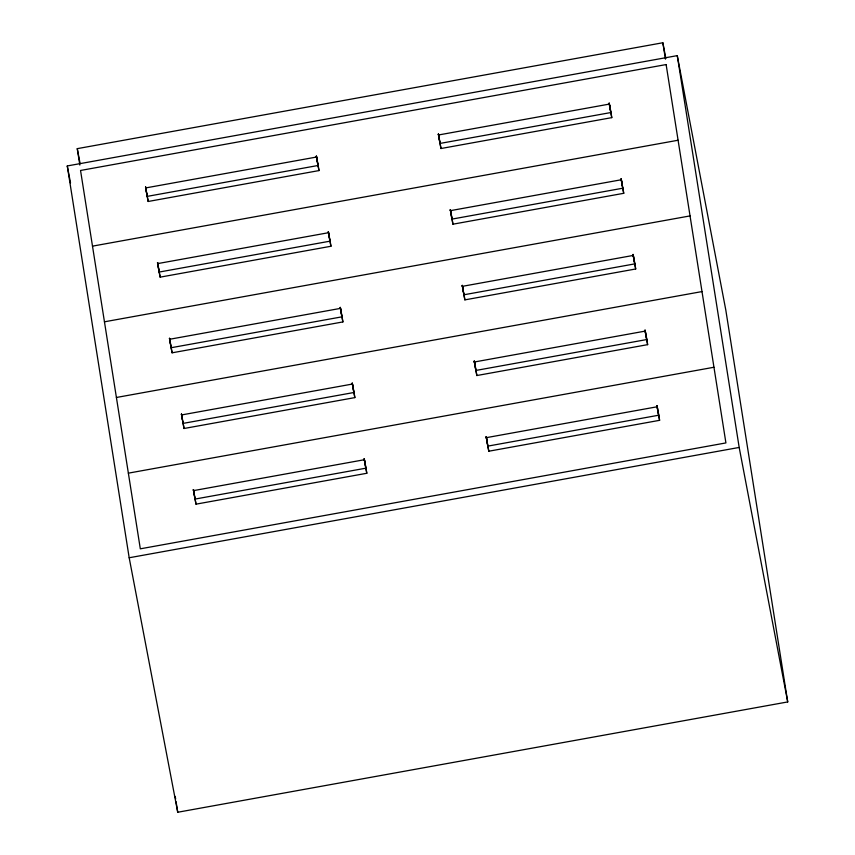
<?xml version="1.0" encoding="UTF-8"?>
<svg xmlns="http://www.w3.org/2000/svg" width="855" height="855" viewBox="0 0 855 855"><rect width="100%" height="100%" fill="white"/><g stroke="black" fill="none" stroke-linecap="round" stroke-linejoin="round"><path stroke-width="1.28" d="M79.846 165.047L77.26 148.652L662.849 42.75L665.842 58.429M67.278 165.945L677.267 55.628L725.82 310.13L787.722 701.934L177.733 812.25L129.18 557.759L67.278 165.945L70.527 183.002M146.312 191.488L145.703 187.929L316.5 157.042L316.371 156.048L317.91 163.861L318.979 170.583L148.182 201.481L146.996 195.25M439.107 138.542L438.508 134.983L609.305 104.096L609.177 103.102L610.716 110.915L611.774 117.637L440.977 148.524L439.791 142.304M92.49 246.144L678.09 140.241M158.057 265.969L157.662 263.607L328.459 232.72L329.87 239.528L330.938 246.261L160.142 277.148L158.955 270.928M451.29 215.471L450.457 210.651L621.254 179.764L621.125 178.77L621.286 179.4L623.733 193.305L452.936 224.192L451.75 217.972M104.449 321.811L690.049 215.909M170.22 342.834L169.621 339.275L340.418 308.388L340.301 307.394L341.829 315.206L342.887 321.929L172.09 352.816L170.904 346.596M462.812 288.691L462.416 286.329L633.213 255.431L633.095 254.448L634.624 262.25L635.692 268.983L464.885 299.87L463.709 293.65M116.408 397.479L701.998 291.576M181.976 417.315L181.581 414.942L352.378 384.055L352.239 383.061L353.788 390.874L354.846 397.607L184.049 428.494L182.863 422.274M474.589 363.29L474.375 361.996L645.172 331.109L645.033 330.105L646.583 337.928L647.641 344.651L476.844 375.537L475.775 369.894M128.368 473.157L713.957 367.255M194.929 498.518L196.009 504.161L366.806 473.275L365.737 466.552L364.209 458.729L364.326 459.734L193.529 490.62L193.743 491.903M486.538 438.957L486.335 437.664L657.132 406.777L656.993 405.783L658.542 413.596L659.6 420.318L488.804 451.216L487.724 445.573M129.18 557.759L739.18 447.443L677.267 55.628M330.938 246.261L329.966 241.174L159.169 272.061L157.544 262.613L157.758 263.554M329.635 239.432L328.331 231.716L329.293 237.54M169.707 339.221L169.493 338.281L171.118 347.729L341.925 316.842L342.887 321.929M181.666 414.899L181.452 413.959L184.049 428.494M169.76 339.488L169.493 338.281L169.621 339.275M193.679 490.823L193.412 489.626L194.491 496.124M157.833 263.928L160.142 277.148M157.812 263.81L158.1 265.328M181.72 415.156L182.019 416.674M169.867 340.023L172.09 352.816M193.786 491.358L196.009 504.161M609.743 105.817L609.177 103.102L609.904 107.655M621.703 181.495L621.136 178.77L621.649 182.126M633.651 257.163L633.095 254.448L633.427 256.724M645.611 332.83L645.055 330.115L645.386 332.392M657.57 408.508L657.003 405.783L657.345 408.07M462.854 288.05L462.299 285.335L464.885 299.87M475.786 368.815L474.247 361.002L474.771 364.358M488.804 451.216L486.206 436.659L486.73 440.026M316.949 158.774L316.382 156.048L317.109 160.601M328.897 234.441L328.341 231.726L328.459 232.72M340.856 310.119L340.301 307.394L340.814 310.75M352.816 385.787L352.249 383.072L352.591 385.349M364.775 461.454L364.209 458.74L364.54 461.016M148.182 201.481L145.585 186.946L146.878 194.651M169.899 340.183L170.06 341.006M193.818 491.529L193.967 492.341M474.814 363.728L474.247 361.002L474.375 361.996M486.773 439.395L486.206 436.681L486.335 437.664M146.141 189.66L145.585 186.946L145.703 187.929M739.18 447.443L787.722 701.934M611.774 117.637L610.588 111.417M623.733 193.305L622.547 187.085M635.692 268.983L634.506 262.763M647.641 344.651L646.466 338.43M659.6 420.318L658.414 414.098M439.181 137.986L440.977 148.524M451.141 213.654L451.868 217.469M318.979 170.583L317.793 164.363M354.846 397.607L353.778 391.964M365.726 467.632L366.806 473.275M77.26 148.652L79.996 163.027M475.658 369.317L475.872 370.45L646.679 339.563L645.493 333.033M487.617 444.985L487.831 446.118L658.628 415.231L657.666 409.93M329.752 240.041L329.966 241.174L329.421 238.224M341.711 315.709L341.925 316.842L341.134 312.567M353.66 391.376L353.874 392.509L183.077 423.396L181.442 414.023L181.581 414.942M365.619 467.054L365.833 468.187L195.036 499.074L194.822 497.941M475.701 369.531L474.696 363.92M487.66 445.199L487.051 441.853M353.703 391.59L352.698 385.99M365.662 467.268L365.053 463.912M194.865 498.155L194.48 496.071M610.481 110.808L609.305 104.096M622.44 186.476L621.97 183.953M634.389 262.154L633.747 258.584M646.23 337.201L646.348 337.821M658.19 412.869L658.307 413.499M439.684 141.695L439.224 139.162M451.632 217.373L450.329 209.657L450.895 212.382L450.339 209.657L450.457 210.651M463.474 292.421L463.592 293.041M475.551 368.708L475.316 367.458M487.393 443.756L487.51 444.386M317.686 163.765L317.216 161.232M341.476 314.48L341.594 315.1M353.553 390.778L353.318 389.517M365.395 465.825L365.513 466.445M158.72 269.699L158.838 270.319M170.797 345.986L170.562 344.736M182.639 421.045L182.756 421.665M194.598 496.712L194.705 497.332M610.256 109.6L610.801 112.55L440.004 143.437L438.38 133.989L438.946 136.704L438.38 133.989L438.508 134.983M634.175 260.946L634.72 263.885L463.923 294.783L463.132 290.508M451.419 216.165L451.964 219.104L622.761 188.218L621.788 182.917M146.665 193.444L147.21 196.383L318.007 165.496L316.5 157.042M463.367 291.833L462.288 285.399L462.416 286.329M487.286 443.179L486.655 439.598M341.369 313.892L340.418 308.388M365.288 465.238L364.647 461.657M158.613 269.058L158.378 267.786M610.021 108.275L610.128 108.916M633.929 259.621L634.047 260.251M645.888 335.288L646.006 335.93M657.848 410.966L657.955 411.597M475.091 366.175L475.209 366.816M353.094 388.245L353.201 388.875M146.419 192.119L146.536 192.749M170.337 343.464L170.455 344.095M182.297 419.132L182.404 419.762M194.363 495.44L194.032 493.57M621.863 183.323L621.254 179.764M633.822 258.99L633.213 255.431M645.782 334.668L645.172 331.109M657.73 410.336L657.452 408.701M462.918 289.279L463.025 289.888M474.867 364.946L474.974 365.555M486.826 440.614L486.933 441.223M340.921 311.338L341.027 311.947M352.869 387.005L352.976 387.614M364.829 462.683L364.935 463.292M158.164 266.557L158.271 267.166M182.072 417.892L182.179 418.501M633.512 257.248L633.608 257.804M657.527 409.139L657.132 406.777M352.773 386.428L352.378 384.055M364.732 462.095L364.326 459.734M193.829 492.427L193.925 492.982M662.849 42.75L665.447 59.145M452.049 218.591L452.936 224.192M475.957 369.937L476.844 375.537M175.232 796.422L175.649 799.062M176.066 801.701L177.733 812.25M157.662 263.607L157.534 262.677L157.609 263.276M666.13 64.563L80.541 170.466L140.316 548.825L725.916 442.922L666.13 64.563M193.529 490.62L193.401 489.616L193.529 490.62"/></g></svg>
